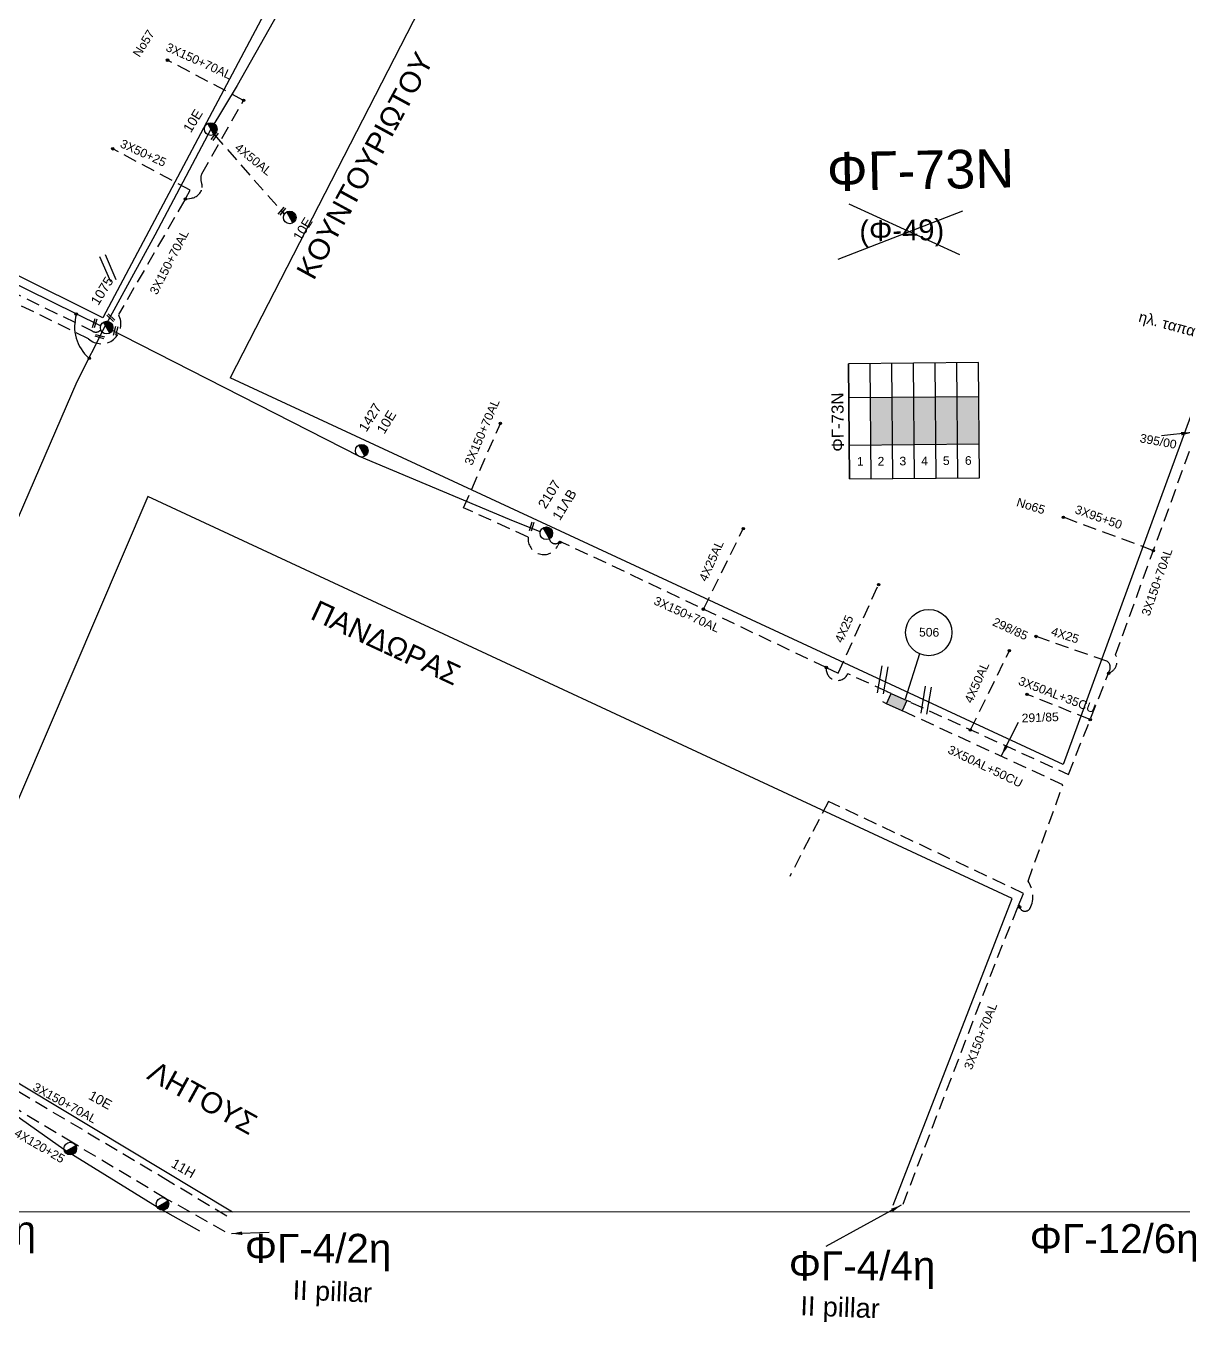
# Model space of a CAD drawing. Header units: millimetres. Extents: x 2662 to 4998, y 438 to 1235.
# Drawn here: x 4689.3 to 4797.9, y 707.2 to 828.7 of the extents above; entities that cross this region are included whole.
import ezdxf
from ezdxf.enums import TextEntityAlignment as Align

# ---------------------------------------------------------------- set-up
doc = ezdxf.new("R2010")
doc.units = ezdxf.units.MM
doc.linetypes.add('DASHED', pattern=[19.05, 12.7, -6.35])
for name, color, linetype in [('Link Box 4 Διευθύνσεων', 7, 'Continuous'), ('Άγνωστα', 7, 'Continuous'), ('Ασφαλειοκιβώτια Χ.Τ 6 αναχωρήσεων', 7, 'Continuous'), ('Γυμνά εναέρια ΧΤ και ΦΟΠ (3Φ)   4x50+16AL', 7, 'Continuous'), ('Επιγραφές - Σχήματα', 7, 'Continuous'), ('Καλώδια ΧΤ   3x150+70AL', 7, 'DASHED'), ('Καλώδια ΧΤ   3x150AL+50CU', 7, 'DASHED'), ('Καλώδια ΧΤ   3x150AL+50XLPE', 7, 'DASHED'), ('Καλώδια ΧΤ   4x50AL', 7, 'DASHED'), ('Μηχανική τομή', 7, 'Continuous'), ('Στύλος ΦΜ', 7, 'Continuous'), ('Στύλος ΦΜ @ 1', 7, 'Continuous'), ('Συνδέσεις', 7, 'Continuous'), ('Συνεστραμμενα ΧΤ  4Χ120+25 Al', 7, 'Continuous'), ('Τομή', 7, 'Continuous'), ('Υπόβαθρο ΔΕΗ', 7, 'Continuous'), ('Υπόγεια καλώδια Παροχών ΧΤ   4x25', 7, 'DASHED')]:
    doc.layers.add(name, color=color, linetype=linetype)
doc.styles.add('arial', font='ARIAL.TTF')
doc.styles.get("Standard").update_dxf_attribs({"font": 'ARIAL.TTF'})
doc.linetypes.add('SYN_LINE', pattern='A,0.5,-0.0001,["/\\/\\/\\/",Standard,S=0.1,R=0,X=0,Y=-0.05],-0.25', length=0.7501)
doc.dimstyles.new('ISO-25', dxfattribs={"dimtxt": 2.5, "dimasz": 2.5, "dimexe": 1.25, "dimexo": 0.625, "dimtad": 1, "dimtxsty": 'Standard', "dimcen": 2.5, "dimadec": 0, "dimazin": 0, "dimtfac": 1, "dimtmove": 0, "dimatfit": 3, "dimfxl": 1, "dimarcsym": 0})

# ---------------------------------------------------------------- blocks, each defined once
blk = doc.blocks.new('ΤΟΜΗ')
at = {"layer": 'Τομή', "ltscale": 40}
for p, q in [((-5.68, 0), (5.68, 0)), ((5.68, -2.33), (-5.68, -2.33))]:
    blk.add_line(p, q, dxfattribs=at)
blk = doc.blocks.new('ΜΗΧΑΝΙΚΗ ΤΟΜΗ')
at = {"layer": 'Μηχανική τομή', "ltscale": 40}
for p, q in [((-1.89, 0.78), (1.89, 0.78)), ((1.89, 0), (-1.89, 0))]:
    blk.add_line(p, q, dxfattribs=at)
blk = doc.blocks.new('ΥΠΑΡΧΩΝ ΤΣΙΜΕΝΤΕΝΙΟΣ ΣΤΥΛΟΣ')
at = {"layer": 'Στύλος ΦΜ'}
blk.add_hatch(color=7, dxfattribs=at).paths.add_polyline_path([(-1.29, -2.28, 0.574793), (2.62, 0, 0.268822), (1.3, 2.27)])
at = {"layer": 'Στύλος ΦΜ', "color": 7}
blk.add_line((-1.29, -2.28), (1.3, 2.27), dxfattribs=at)
blk.add_circle((0, 0), 2.62, dxfattribs=at)
at = {"layer": 'Στύλος ΦΜ', "flags": 4}
for tag, p in [('ΑΡΙΘΜΟΣ', (-4.68, 8.05)), ('ΤΥΠΟΣ', (-4.91, 3.03))]:
    blk.add_attdef(tag, p, '', height=4, dxfattribs=at)
blk = doc.blocks.new('LINK BOX 4 ΑΝΑΧΩΡΗΣΕΩΝ')
at = {"layer": 'Link Box 4 Διευθύνσεων', "ltscale": 40}
blk.add_hatch(color=256, dxfattribs=at).paths.add_polyline_path([(-3.54, 0), (-3.54, -4.67), (3.54, -4.67), (3.54, 0)])
for p, q in [((-3.54, 0), (-5.33, 0)), ((5.33, 0), (3.54, 0)), ((-3.54, -4.67), (-5.33, -4.67)), ((5.33, -4.67), (3.54, -4.67))]:
    blk.add_line(p, q, dxfattribs=at)
blk.add_lwpolyline([(-3.54, -4.67), (-3.54, 0), (3.54, 0), (3.54, -4.67)], close=True, dxfattribs=at)
blk = doc.blocks.new('_ΣΥΝΔΕΣΗ')
at = {"layer": 'Συνδέσεις', "linetype": 'SYN_LINE', "ltscale": 40}
blk.add_hatch(color=256, dxfattribs=at).paths.add_polyline_path([(0.5, -0.01, 1), (-0.5, -0.01, 1)])
at = {"layer": 'Συνδέσεις'}
blk.add_circle((0, -0.01), 0.5, dxfattribs=at)
blk = doc.blocks.new('ΑΣΦΑΛΕΙΟΚΙΒΩΤΙΟ ΥΠΟΣΤΑΘΜΟΥ 6 ΑΝΑΧΩΡΗΣΕΩΝ')
at = {"layer": 'Ασφαλειοκιβώτια Χ.Τ 6 αναχωρήσεων', "ltscale": 40}
for p, q in [((-23.91, 27), (23.91, 27)), ((-9.83, 27), (-9.83, -27)), ((9.83, 27), (9.83, -27)), ((-23.91, 18), (23.91, 18)), ((-23.91, 9), (23.91, 9)), ((-23.91, 0), (23.91, 0)), ((-23.91, -9), (23.91, -9)), ((-23.91, -18), (23.91, -18))]:
    blk.add_line(p, q, dxfattribs=at)
at = {"layer": 'Ασφαλειοκιβώτια Χ.Τ 6 αναχωρήσεων'}
blk.add_lwpolyline([(-23.91, -27), (23.91, -27), (23.91, 27), (-23.91, 27)], close=True, dxfattribs=at)
for s, p in [('1', (-18.47, 23.8)), ('2', (-18.47, 15.23)), ('3', (-18.47, 6.16)), ('4', (-18.47, -2.87)), ('5', (-18.47, -11.88)), ('6', (-18.47, -21.01))]:
    blk.add_text(s, height=3.6, rotation=270, dxfattribs=at).set_placement(p)
at = {"layer": 'Ασφαλειοκιβώτια Χ.Τ 6 αναχωρήσεων', "ltscale": 40}
for tag, height, p in [('ΟΝΟΜΑ', 5, (-0.27, 31.68)), ('ΚΕΙΜΕΝΟ 1', 2, (16.95, 22.41)), ('ΚΕΙΜΕΝΟ 2', 2, (16.95, 13.71)), ('ΚΕΙΜΕΝΟ 3', 2, (16.95, 4.31)), ('ΚΕΙΜΕΝΟ 4', 2, (16.95, -4.67)), ('ΚΕΙΜΕΝΟ 5', 2, (16.95, -13.51)), ('ΚΕΙΜΕΝΟ 6', 2, (16.95, -22.43)), ('ΣΧ', 2, (-0.21, -29.21))]:
    blk.add_attdef(tag, text='', height=height, dxfattribs=at).set_placement(p, align=Align.MIDDLE_CENTER)

msp = doc.modelspace()

# ---------------------------------------------------------------- hatches: boundary and pattern name
at = {"layer": 'Ασφαλειοκιβώτια Χ.Τ 6 αναχωρήσεων'}
h = msp.add_hatch(color=173, dxfattribs=at)
h.dxf.hatch_style = 1
h.paths.add_polyline_path([(4768.54, 793.92), (4768.58, 789.47), (4770.61, 789.49), (4770.57, 793.93)])
h = msp.add_hatch(color=1, dxfattribs=at)
h.dxf.hatch_style = 1
h.paths.add_polyline_path([(4770.57, 793.93), (4770.61, 789.49), (4772.65, 789.51), (4772.61, 793.95)])
h = msp.add_hatch(color=133, dxfattribs=at)
h.dxf.hatch_style = 1
h.paths.add_polyline_path([(4772.61, 793.95), (4772.65, 789.51), (4774.68, 789.53), (4774.64, 793.97)])
h = msp.add_hatch(color=27, dxfattribs=at)
h.dxf.hatch_style = 1
h.paths.add_polyline_path([(4774.64, 793.97), (4774.68, 789.53), (4776.71, 789.54), (4776.68, 793.98)])
h = msp.add_hatch(color=85, dxfattribs=at)
h.dxf.hatch_style = 1
h.paths.add_polyline_path([(4776.68, 793.98), (4776.71, 789.54), (4778.75, 789.56), (4778.71, 794)])

# ---------------------------------------------------------------- linework, layer by layer
at = {"layer": 'Άγνωστα', "color": 85, "linetype": 'DASHED', "ltscale": 0.1}
msp.add_lwpolyline([(4704.34, 812.61), (4704.73, 813.36), (4697.48, 817.23)], dxfattribs=at)
at = {"layer": 'Άγνωστα', "color": 133, "linetype": 'SYN_LINE', "ltscale": 10}
for points in [[(4670.13, 739.75), (4675.19, 751.68), (4694.14, 795.41), (4694.14, 795.41), (4694.14, 795.41), (4696.88, 800.79)], [(4705.66, 715.74), (4701.64, 718.01), (4692.91, 723.42), (4687.03, 727.57), (4680.48, 731.92), (4674.35, 735.84), (4669.95, 738.89)]]:
    msp.add_lwpolyline(points, dxfattribs=at)
at = {"layer": 'Άγνωστα', "color": 2, "linetype": 'SYN_LINE', "ltscale": 10}
msp.add_lwpolyline([(4737.58, 781.32), (4734.69, 782.47), (4720.63, 788.37), (4720.63, 788.37), (4696.91, 800.47), (4696.91, 800.47)], dxfattribs=at)
at = {"layer": 'Άγνωστα', "color": 1, "linetype": 'DASHED', "ltscale": 0.1}
for points in [[(4795.09, 779.55), (4786.65, 782.69)], [(4772.33, 765.33), (4787.11, 758.58), (4790.89, 768.06)], [(4789.16, 763.72), (4783.24, 766.08)]]:
    msp.add_lwpolyline(points, dxfattribs=at)
at = {"layer": 'Άγνωστα', "color": 2, "linetype": 'DASHED', "ltscale": 0.1}
msp.add_lwpolyline([(4752.88, 774.07), (4756.62, 781.62)], dxfattribs=at)
at = {"layer": 'Άγνωστα', "color": 7}
msp.add_arc((4697.82, 800.56), 3.92, 162.7258, 229.0924, dxfattribs=at)
at = {"layer": 'Γυμνά εναέρια ΧΤ και ΦΟΠ (3Φ)   4x50+16AL', "color": 1, "ltscale": 40}
msp.add_lwpolyline([(4744.64, 883.97), (4731.26, 865.36), (4729.11, 861.37), (4722.91, 848.53), (4719.21, 841.59), (4715.49, 834.41), (4709.15, 823.15), (4706.67, 819.08), (4701.44, 809.12), (4696.88, 800.79)], dxfattribs=at)
at = {"layer": 'Επιγραφές - Σχήματα'}
for points in [[(4901.44, 1215.67), (4901.44, 1215.67), (3912.5, 1215.67), (3912.5, 717.65), (4901.44, 717.58)], [(4773.14, 769.88), (4771.82, 765.62)]]:
    msp.add_lwpolyline(points, dxfattribs=at)
msp.add_circle((4774.02, 771.87), 2.17, dxfattribs=at)
at = {"layer": 'Καλώδια ΧΤ   3x150+70AL', "color": 85, "ltscale": 0.1}
msp.add_lwpolyline([(4704.3, 812.52), (4704.86, 812.6, 0.330066), (4705.87, 813.6, 0.140648), (4705.82, 814, -0.216188), (4705.83, 814.87), (4709.76, 821.77), (4702.62, 825.54)], format="xyb", dxfattribs=at)
at = {"layer": 'Καλώδια ΧΤ   3x150+70AL', "color": 85, "linetype": 'DASHED', "ltscale": 0.1}
msp.add_lwpolyline([(4704.23, 812.43), (4698.02, 801.68, -0.844732), (4695.2, 799.42), (4674.97, 809.31)], format="xyb", dxfattribs=at)
at = {"layer": 'Καλώδια ΧΤ   3x150+70AL', "color": 2, "ltscale": 0.1}
msp.add_lwpolyline([(4730.39, 783.58), (4733.84, 791.49)], dxfattribs=at)
at = {"layer": 'Καλώδια ΧΤ   3x150+70AL', "color": 1, "ltscale": 0.1}
msp.add_lwpolyline([(4790.89, 768.06, 0.45723), (4791.54, 769.79), (4798.89, 790.02), (4798.89, 790.02)], format="xyb", dxfattribs=at)
at = {"layer": 'Καλώδια ΧΤ   3x150+70AL', "color": 2, "ltscale": 0.1}
msp.add_lwpolyline([(4764.41, 768.59), (4743.77, 778.4), (4739.41, 780.41), (4739.24, 780.04, -0.853413), (4736.45, 780.82), (4730.39, 783.58)], format="xyb", dxfattribs=at)
at = {"layer": 'Καλώδια ΧΤ   3x150+70AL', "color": 151, "ltscale": 0.1}
for points in [[(4782.41, 746.22), (4782.9, 747.42), (4764.6, 756.05), (4760.99, 749.01)], [(4771.61, 718.28), (4780.46, 741.41), (4782.41, 746.22)]]:
    msp.add_lwpolyline(points, dxfattribs=at)
at = {"layer": 'Καλώδια ΧΤ   3x150+70AL', "color": 30, "ltscale": 0.1}
msp.add_lwpolyline([(4708.04, 715.69), (4702.44, 718.83), (4693.8, 723.99), (4685.36, 729.07), (4677.94, 732.63), (4671.86, 717.44)], dxfattribs=at)
at = {"layer": 'Καλώδια ΧΤ   3x150+70AL', "color": 151, "linetype": 'DASHED', "ltscale": 0.1}
msp.add_lwpolyline([(4683.69, 731.79), (4683.69, 731.79), (4702.2, 720.79), (4708.58, 716.93)], dxfattribs=at)
at = {"layer": 'Καλώδια ΧΤ   3x150+70AL', "color": 2, "ltscale": 0.1}
msp.add_arc((4738.98, 780.76), 0.553, 190.0768, 320.3948, dxfattribs=at)
at = {"layer": 'Καλώδια ΧΤ   3x150AL+50CU', "color": 2, "linetype": 'DASHED', "ltscale": 0.1}
for points in [[(4644.72, 827.75, -0.696647), (4644.42, 825.8), (4672.3, 811.53), (4695.5, 800.19, 0.430895), (4696.35, 800.26)], [(4770.14, 766.33), (4766.42, 768.01, -0.865327), (4764.41, 768.59)]]:
    msp.add_lwpolyline(points, format="xyb", dxfattribs=at)
at = {"layer": 'Καλώδια ΧΤ   3x150AL+50XLPE', "color": 151, "linetype": 'DASHED', "ltscale": 0.1}
msp.add_lwpolyline([(4782.47, 746.37), (4782.53, 746.15, 0.696923), (4783.53, 746.05, 0.275842), (4783.33, 748.56), (4786.6, 757.6), (4771.9, 764.37)], format="xyb", dxfattribs=at)
at = {"layer": 'Καλώδια ΧΤ   4x50AL', "color": 1, "ltscale": 0.1}
for points in [[(4706.98, 818.58), (4713.57, 811.1)], [(4777.92, 762.75), (4781.58, 770.16)]]:
    msp.add_lwpolyline(points, dxfattribs=at)
at = {"layer": 'Συνεστραμμενα ΧΤ  4Χ120+25 Al', "color": 133, "linetype": 'SYN_LINE', "ltscale": 10}
msp.add_lwpolyline([(4696.34, 800.63), (4675.81, 810.71), (4672.34, 812.41), (4655.39, 821.08), (4646.55, 825.5), (4643.08, 827.06)], dxfattribs=at)
at = {"layer": 'Υπόβαθρο ΔΕΗ'}
for points in [[(4654.03, 822.55), (4687.19, 884.43), (4729.99, 864.4), (4696.56, 801.37), (4654.03, 822.55)], [(4811.44, 827.32), (4741.03, 859.13), (4708.51, 795.77)], [(4811.44, 827.32), (4786.63, 759.5), (4708.51, 795.77)], [(4766.53, 812.06), (4776.89, 807.32)], [(4765.53, 806.88), (4777.22, 811.4)], [(4770.69, 718.2), (4781.84, 746.95), (4700.76, 784.62), (4700.76, 784.62), (4679.54, 735.11), (4708.7, 717.56)]]:
    msp.add_lwpolyline(points, dxfattribs=at)
at = {"layer": 'Υπόγεια καλώδια Παροχών ΧΤ   4x25', "color": 2, "ltscale": 0.1}
msp.add_lwpolyline([(4764.41, 768.59), (4765.51, 768.07), (4769.32, 776.37)], dxfattribs=at)
at = {"layer": 'Υπόγεια καλώδια Παροχών ΧΤ   4x25', "color": 1, "ltscale": 0.1}
msp.add_lwpolyline([(4790.89, 768.06), (4791, 768.37, 0.351293), (4790.73, 769.19), (4784.08, 771.51)], format="xyb", dxfattribs=at)

# ---------------------------------------------------------------- block references
at = {"layer": 'Link Box 4 Διευθύνσεων', "xscale": 0.2259914949150555, "yscale": 0.2259914949150555, "zscale": 0.2259914949150555, "rotation": 335.6166278801568}
msp.add_blockref('LINK BOX 4 ΑΝΑΧΩΡΗΣΕΩΝ', (4771.23, 765.83), dxfattribs=at)
at = {"layer": 'Ασφαλειοκιβώτια Χ.Τ 6 αναχωρήσεων', "xscale": 0.2259914949150552, "yscale": 0.2259914949150552, "zscale": 0.2259914949150552, "rotation": 90.48330039087085}
msp.add_blockref('ΑΣΦΑΛΕΙΟΚΙΒΩΤΙΟ ΥΠΟΣΤΑΘΜΟΥ 6 ΑΝΑΧΩΡΗΣΕΩΝ', (4772.63, 791.73), dxfattribs=at).add_auto_attribs({'ΟΝΟΜΑ': 'ΦΓ-73Ν'})
at = {"layer": 'Μηχανική τομή'}
for p, xscale, yscale, zscale, rotation in [((4707.12, 818.35), 0.2259914949150552, 0.2259914949150552, 0.2259914949150552, 52.90638673047349), ((4713.42, 811.33), 0.2259914949150552, 0.2259914949150552, 0.2259914949150552, 50.61101728756557), ((4695.87, 800.85), 0.2259914949150552, 0.2259914949150552, 0.2259914949150552, 73.94729279426649), ((4697.36, 801.47), 0.2259914949150552, 0.2259914949150552, 0.2259914949150552, 135.3288358429422), ((4696.24, 799.54), 0.2259914949150552, 0.2259914949150552, 0.2259914949150552, 344.3007290902541), ((4697.84, 800.13), 0.2259914949150551, 0.2259914949150551, 0.2259914949150551, 75.38772891233262), ((4736.86, 781.79), 0.2259914949150552, 0.2259914949150552, 0.2259914949150552, 73.94729279426649)]:
    msp.add_blockref('ΜΗΧΑΝΙΚΗ ΤΟΜΗ', p, dxfattribs=dict(at, xscale=xscale, yscale=yscale, zscale=zscale, rotation=rotation))
at = {"layer": 'Στύλος ΦΜ @ 1', "ltscale": 40}
ref = msp.add_blockref('ΥΠΑΡΧΩΝ ΤΣΙΜΕΝΤΕΝΙΟΣ ΣΤΥΛΟΣ', (4706.67, 819.08), dxfattribs=dict(at, xscale=0.2259914949150554, yscale=0.2259914949150554, zscale=0.2259914949150554, rotation=58.51558257862421))
ref.add_attrib('ΤΥΠΟΣ', '10E', (4704.8, 818.66), dxfattribs={"layer": 'Στύλος ΦΜ', "height": 0.904, "rotation": 58.5156, "flags": 4})
ref = msp.add_blockref('ΥΠΑΡΧΩΝ ΤΣΙΜΕΝΤΕΝΙΟΣ ΣΤΥΛΟΣ', (4714.08, 810.79), dxfattribs=dict(at, xscale=0.2259914949150554, yscale=0.2259914949150554, zscale=0.2259914949150554, rotation=58.51558257862421))
ref.add_attrib('ΤΥΠΟΣ', '10E', (4715.1, 808.51), dxfattribs={"layer": 'Στύλος ΦΜ', "height": 0.904, "rotation": 58.5156, "flags": 4})
ref = msp.add_blockref('ΥΠΑΡΧΩΝ ΤΣΙΜΕΝΤΕΝΙΟΣ ΣΤΥΛΟΣ', (4696.91, 800.47), dxfattribs=dict(at, xscale=0.2259914949150554, yscale=0.2259914949150554, zscale=0.2259914949150554, rotation=58.51558257862421))
ref.add_attrib('ΤΥΠΟΣ', '1075', (4696.13, 802.48), dxfattribs={"layer": 'Στύλος ΦΜ', "height": 0.904, "rotation": 58.5156, "flags": 4})
ref = msp.add_blockref('ΥΠΑΡΧΩΝ ΤΣΙΜΕΝΤΕΝΙΟΣ ΣΤΥΛΟΣ', (4720.84, 788.92), dxfattribs=dict(at, xscale=0.2259914949150554, yscale=0.2259914949150554, zscale=0.2259914949150554, rotation=58.51558257862421))
ref.add_attrib('ΤΥΠΟΣ', '10E', (4722.95, 790.42), dxfattribs={"layer": 'Στύλος ΦΜ', "height": 0.904, "rotation": 58.5156, "flags": 4})
ref.add_attrib('ΑΡΙΘΜΟΣ', '1427', (4721.27, 790.61), dxfattribs={"layer": 'Στύλος ΦΜ', "height": 0.904, "rotation": 58.5156, "flags": 4})
ref = msp.add_blockref('ΥΠΑΡΧΩΝ ΤΣΙΜΕΝΤΕΝΙΟΣ ΣΤΥΛΟΣ', (4738.15, 781.18), dxfattribs=dict(at, xscale=0.2259914949150554, yscale=0.2259914949150554, zscale=0.2259914949150554, rotation=58.51558257862421))
ref.add_attrib('ΤΥΠΟΣ', '11ΛB', (4739.42, 782.31), dxfattribs={"layer": 'Στύλος ΦΜ', "height": 0.904, "rotation": 58.5156, "flags": 4})
ref.add_attrib('ΑΡΙΘΜΟΣ', '2107', (4738.08, 783.41), dxfattribs={"layer": 'Στύλος ΦΜ', "height": 0.904, "rotation": 58.5156, "flags": 4})
ref = msp.add_blockref('ΥΠΑΡΧΩΝ ΤΣΙΜΕΝΤΕΝΙΟΣ ΣΤΥΛΟΣ', (4693.5, 723.49), dxfattribs=dict(at, xscale=0.2259914949150554, yscale=0.2259914949150554, zscale=0.2259914949150554, rotation=331.2333782627671))
ref.add_attrib('ΤΥΠΟΣ', '10E', (4695.12, 728.19), dxfattribs={"layer": 'Στύλος ΦΜ', "height": 0.904, "rotation": 331.2334, "flags": 4})
ref = msp.add_blockref('ΥΠΑΡΧΩΝ ΤΣΙΜΕΝΤΕΝΙΟΣ ΣΤΥΛΟΣ', (4702.15, 718.31), dxfattribs=dict(at, xscale=0.2259914949150554, yscale=0.2259914949150554, zscale=0.2259914949150554, rotation=330.4365878988627))
ref.add_attrib('ΤΥΠΟΣ', '11H', (4702.88, 721.82), dxfattribs={"layer": 'Στύλος ΦΜ', "height": 0.904, "rotation": 330.4366, "flags": 4})
at = {"layer": 'Συνδέσεις', "xscale": 0.2259914949150555, "yscale": 0.2259914949150555, "zscale": 0.2259914949150555}
for p in [(4702.62, 825.54), (4709.76, 821.78), (4697.48, 817.23), (4704.3, 812.52), (4694.05, 801.74), (4695.28, 797.59), (4733.84, 791.49), (4786.65, 782.69), (4756.62, 781.62), (4739.42, 780.33), (4795.09, 779.55), (4769.32, 776.37), (4752.88, 774.07), (4784.08, 771.51), (4781.58, 770.17), (4764.41, 768.6), (4790.89, 768.06), (4783.24, 766.08), (4789.16, 763.72), (4777.92, 762.75), (4782.53, 746.16)]:
    msp.add_blockref('_ΣΥΝΔΕΣΗ', p, dxfattribs=at)
at = {"layer": 'Τομή'}
for p, xscale, yscale, zscale, rotation in [((4697.27, 806.15), 0.2259914949150554, 0.2259914949150554, 0.2259914949150554, 293.6167017085729), ((4769.43, 767.48), 0.2259914949150552, 0.2259914949150552, 0.2259914949150552, 80.29653936950953), ((4773.51, 765.59), 0.2259914949150552, 0.2259914949150552, 0.2259914949150552, 80.29653936950953)]:
    msp.add_blockref('ΤΟΜΗ', p, dxfattribs=dict(at, xscale=xscale, yscale=yscale, zscale=zscale, rotation=rotation))

# ---------------------------------------------------------------- texts
at = {"ltscale": 40, "width": 19.1112, "attachment_point": 1, "style": 'arial'}
for s, insert, char_height, rotation in [('{\\fArial|b0|i0|c204|p34;Ф}Γ-73N', (4764.42, 816.88), 3.6159, 1.1435), ('{\\H1.0833x;ΛHTOYΣ}', (4701.52, 731.81), 1.8079, 331.0834)]:
    msp.add_mtext(s, dxfattribs=dict(at, insert=insert, char_height=char_height, rotation=rotation))
at = {"layer": 'Άγνωστα', "ltscale": 40, "attachment_point": 1, "style": 'arial'}
for s, insert, char_height, width, rotation in [('Νο57', (4699.31, 826.18), 0.814, 2.6715, 57.7847), ('3X50+25', (4698.43, 818.16), 0.814, 62.5458, 335.5921), ('395/00', (4793.91, 790.53), 0.814, 3.564, 349.4307), ('Νο65', (4782.42, 784.53), 0.814, 2.6715, 342.842), ('3X95+50', (4787.93, 783.85), 0.814, 4.5853, 340.4325), ('4X25AL', (4752.43, 776.92), 0.814, 62.5458, 66.0223), ('298/85', (4780.26, 773.32), 0.814, 3.564, 335.4988), ('3X50AL+35CU', (4782.64, 767.78), 0.8136, 62.5458, 339.1671), ('291/85', (4782.72, 764.26), 0.814, 62.5458, 2.093), ('3X50AL+50CU', (4776.07, 761.35), 0.8136, 62.5458, 334.3484), ('4X120+25', (4688.58, 725.42), 0.814, 62.5458, 329.791)]:
    msp.add_mtext(s, dxfattribs=dict(at, insert=insert, char_height=char_height, width=width, rotation=rotation))
at = {"layer": 'Επιγραφές - Σχήματα', "ltscale": 40, "attachment_point": 1, "style": 'arial'}
for s, insert, char_height, width, rotation in [('{\\H1.0833x;KOYNTOYPIΩTOY}', (4714.61, 805.75), 1.8079, 19.1112, 61.4091), ('{\\H1.0833x;(Φ-49)}', (4767.49, 810.51), 1.8079, 19.1112, 0.9205), ('{\\H1.0833x;ηλ. ταπα}', (4793.89, 802.02), 0.9327, 9.8589, 344.7969), ('{\\fArial|b0|i0|c204|p34;\\H1.0833x;П\\fArial|b0|i0|c161|p34;ANΔΩPAΣ}', (4716.74, 774.98), 1.8079, 19.1112, 335), ('ΙΙ pillar', (4714.4, 711.15), 1.808, 19.1112, 357.8616), ('ΙΙ pillar', (4762.02, 709.67), 1.808, 19.1112, 357.8616)]:
    msp.add_mtext(s, dxfattribs=dict(at, insert=insert, char_height=char_height, width=width, rotation=rotation))
at = {"layer": 'Επιγραφές - Σχήματα', "insert": (4773.11, 772.32), "char_height": 0.814, "width": 7.7372, "attachment_point": 1, "rotation": 359.4102}
msp.add_mtext('506', dxfattribs=at)
at = {"layer": 'Επιγραφές - Σχήματα', "ltscale": 40, "char_height": 2.712, "width": 19.1112, "attachment_point": 1, "style": 'arial'}
for s, insert in [('ΦΓ-4/2η', (4676.55, 717.19)), ('ΦΓ-12/6η', (4783.49, 716.41)), ('ΦΓ-4/2η', (4709.87, 715.5)), ('ΦΓ-4/4η', (4760.89, 713.86))]:
    msp.add_mtext(s, dxfattribs=dict(at, insert=insert))
at = {"layer": 'Καλώδια ΧΤ   3x150+70AL', "ltscale": 40, "char_height": 0.814, "width": 62.5458, "attachment_point": 1, "style": 'arial'}
for insert, rotation in [((4702.72, 827.2), 335.5921), ((4700.9, 803.85), 62.7456), ((4730.44, 787.8), 66.7049), ((4793.95, 773.63), 70.7474), ((4748.48, 775.3), 335.8916), ((4777.29, 731.11), 68.5595), ((4690.3, 729.73), 331.1176)]:
    msp.add_mtext('3X150+70AL', dxfattribs=dict(at, insert=insert, rotation=rotation))
at = {"layer": 'Καλώδια ΧΤ   4x50AL', "ltscale": 40, "char_height": 0.814, "width": 62.5458, "attachment_point": 1, "style": 'arial'}
for insert, rotation in [((4709.36, 817.83), 321.205), ((4777.33, 765.51), 66.0223)]:
    msp.add_mtext('4X50AL', dxfattribs=dict(at, insert=insert, rotation=rotation))
at = {"layer": 'Υπόγεια καλώδια Παροχών ΧΤ   4x25', "ltscale": 40, "char_height": 0.814, "width": 62.5458, "attachment_point": 1, "style": 'arial'}
for insert, rotation in [((4765.16, 771.17), 66.0223), ((4785.67, 772.42), 342.3078)]:
    msp.add_mtext('4X25', dxfattribs=dict(at, insert=insert, rotation=rotation))

# ---------------------------------------------------------------- leaders
at = {"layer": 'Επιγραφές - Σχήματα', "ltscale": 40}
for points in [[(4798.69, 790.62), (4795.84, 790.33)], [(4780.85, 760.36), (4782.45, 763.47)], [(4771.43, 718.19), (4764.37, 714.3)], [(4708.62, 715.52), (4712.16, 715.65)]]:
    msp.add_leader(points, dimstyle='ISO-25', override={"dimasz": 1, "dimtad": 0}, dxfattribs=at)

doc.saveas('drawing.dxf')
